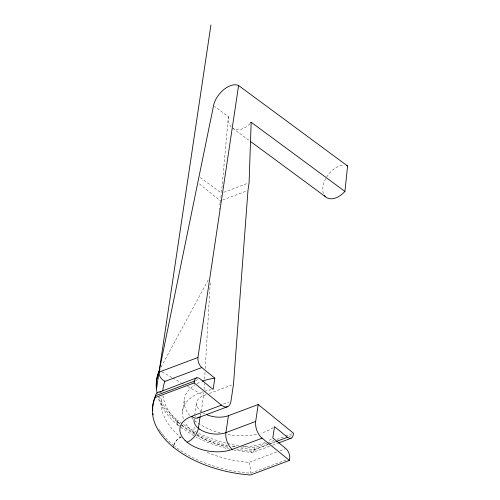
<?xml version="1.0" encoding="UTF-8"?>
<svg xmlns="http://www.w3.org/2000/svg" width="500" height="500" viewBox="0 0 500 500"><rect width="100%" height="100%" fill="white"/><g stroke="black" fill="none" stroke-linecap="round" stroke-linejoin="round"><path stroke-width="0.38" stroke-dasharray="2.5 1.88" d="M201.325 411.456L203.875 392.575M204.05 389.569L204.394 383.562M204.656 379.056L205.094 371.55M205.263 368.544L210.306 281.438M221.519 192.494L228.388 116.631L214.45 106.344M176.969 422.419A7.606 4.706 -46.2 0 0 179.425 426.019A7.6 4.294 -47.5 0 1 177.225 422.362L177.569 420.075A94.844 54.4 8.5 0 1 159.256 396.912M219.219 209.519L219.394 208.188M219.825 204.862L220 203.531M220.087 202.862L220.625 198.944M220.831 197.5L221.25 194.613M173.756 445.6L173.769 445.487A94.812 54.381 8.5 0 1 165.731 437.962M182.512 411.763L184.2 400.469M194.706 415.231L196.594 402.587M194.981 433.331L194.681 433.175A49.812 28.575 8.5 0 1 193.519 432.262L194.469 425.913M195.1 421.675L195.206 420.969A49.812 28.575 8.5 0 0 220.631 433.056M200.269 415.556L200.431 414.5M200.744 412.381L200.906 411.325L199.725 410.269A19.712 11.306 8.5 0 1 203.7 395.575L207.425 394.181M240.631 447.994A94.838 54.394 8.5 0 0 254.325 449.588L254.594 447.794L266.837 443.2M228.388 116.631L228.25 117.669A19.019 12.631 -58.6 0 0 231.256 127.075M161.1 367.013L208.869 278.725M223.762 192.306L247.356 183.456M222.65 200L246.238 191.15M195.494 380.581L198.95 379.281M209.281 393.481L231.619 385.1M223.506 404.131L229.088 402.038M267.556 442.931L274.037 440.494M276.919 439.419L284.844 436.444M285.562 436.175L292.044 433.744M254.325 449.588L268.3 444.344M268.906 444.119L275.594 441.606M288.962 436.594L292 435.45M267.919 444.631L250.619 451.125A87.281 50.062 8.5 0 1 236.562 449.188M270.225 443.769L275.413 441.819M269.744 446.256L252.087 452.606L233.713 450M272.55 445.2L277.65 443.288M276.606 452.031L248.925 462.419A87.231 50.031 8.5 0 1 205.606 451.8M280.069 450.737L285.256 448.787M286.038 459.981L250.794 473.206A94.806 54.381 8.5 0 1 174.844 446.344M182.162 425.856L182.225 425.831A87.231 50.031 8.5 0 1 181.262 425.037M230.056 449.244C218.206 446.55 206.65 442.5 195.844 436.919M197.131 434.425L211.6 440.581A94.838 54.394 8.5 0 0 227.138 445.269M194.681 433.175L188.512 429.7A94.838 54.394 8.5 0 1 181.962 425.412M196.825 435.487L204.819 439.431L213.775 443.038A87.281 50.062 8.5 0 0 228.825 447.537M193.831 435.781L179.844 426.662M162.013 371.844L172.094 377.581M172.769 377.969L180.837 382.562M181.513 382.944L183.525 384.094M187.562 386.388L203.7 395.575M194.919 434.431L192.531 433.031A87.219 50.025 8.5 0 1 182.237 425.844A7.606 4.706 -46.2 0 1 181.881 425.944M232.619 128.238L249.081 140.394M200.325 177.569L221.462 193.169M201.25 411.6L200.906 411.325M199.394 183.825L220.344 200.863M178.056 425.3C169.15 417.987 161.575 408.65 158 397.575M164.731 436.85L164.363 436.431M164.181 436.219L163.825 435.8M163.65 435.588L161.794 433.256M161.631 433.044L161.319 432.612M161.163 432.4L160.7 431.756M160.4 431.325L159.344 429.744M159.162 429.45L158.8 428.875M204.869 413.856A19.712 11.306 8.5 0 1 203.538 413.131M273.113 427.669A49.812 28.575 8.5 0 1 260.794 433.237M256.569 434.275A49.812 28.575 8.5 0 1 226.65 434.363M271.425 438.963A49.812 28.575 8.5 0 1 268.369 440.825M264.919 442.481A49.812 28.575 8.5 0 1 241.244 447.019M235.312 446.887A49.812 28.575 8.5 0 1 231.681 446.6M228.012 446.156A49.812 28.575 8.5 0 1 196.562 434.538M193.519 432.262A49.812 28.575 8.5 0 1 184.825 422.05M183.412 418.731A49.812 28.575 8.5 0 1 202.644 391.831M204.65 391.219A49.812 28.575 8.5 0 1 210.963 389.787M193.019 419.056A49.812 28.575 8.5 0 1 191.525 417.587M189.75 415.594A49.812 28.575 8.5 0 1 194.913 384.875M197.037 383.631A49.812 28.575 8.5 0 1 200.525 381.962M173.806 445.475A7.719 4.169 -53.2 0 1 173.875 445.1M323.475 193.606A19.013 11.738 -53.6 0 1 327.919 175.194A19.013 11.738 -53.6 0 1 344.162 165.206M249.938 123.681A19.019 12.631 -58.6 0 1 233.162 128.588M254.594 447.794A94.844 54.4 8.5 0 1 242.938 446.512M238.588 445.819A94.844 54.4 8.5 0 1 177.569 420.075M234.681 446.938A94.838 54.394 8.5 0 1 230.475 446.056M179.919 423.919A94.838 54.394 8.5 0 1 177.306 421.875M254.438 449.794A7.837 2.794 83 0 1 250.644 450.969M181.531 437.925A87.231 50.031 8.5 0 1 180.544 437.144A87.219 50.025 8.5 0 1 172.231 429.194L166.944 422.125L163.225 414.594A87.219 50.025 8.5 0 1 162.056 396.225M174.213 444.938A7.606 4.062 -53.6 0 1 180.538 437.125M173.837 445.119A7.606 4.175 -49.1 0 1 180.512 437.35M248.9 462.65A7.837 2.644 82.8 0 1 250.831 473.256M179.412 423.431A87.231 50.031 8.5 0 1 163.044 395.656M177.306 421.869A94.806 54.381 8.5 0 1 158.444 397.3M177.262 422.231A7.713 4.725 -46.9 0 1 177.294 421.994M182.2 425.631A7.6 4.294 -47.5 0 1 181.912 425.731M195.194 416.781A19.706 11.306 8.5 0 1 195.525 416.325M200.756 414.275A12.675 7.225 69.4 0 1 200.438 415.087"/><path stroke-width="0.75" d="M156.656 386.881A94.844 54.4 8.5 0 1 159.319 370.312L213.8 104.488A19.013 11.188 -50.9 0 1 238.594 85.531L347.587 166.006L344.913 191.431L251.181 122.244L249.081 182.806L247.969 190.5L233.481 384.4L230.95 401.344A12.675 7.225 69.4 0 1 221.462 405.144L191.681 416.319A32.375 18.569 8.5 0 0 185.05 440.344M206.325 414.544A19.712 11.306 8.5 0 0 228.431 415.688L258.212 404.519L293.481 433.2L293.212 434.994A7.606 4.338 69.4 0 1 287.525 437.275L274.488 426.675L272.8 437.969L285.837 448.569A7.606 4.338 69.4 0 1 289.688 458.612L289.419 460.406L250.525 475A94.844 54.4 8.5 0 1 173.5 447.287A94.844 54.4 8.5 0 1 155.256 397.519L155.525 395.719L194.412 381.131A7.606 4.338 69.4 0 1 200.106 378.85L213.137 389.45L214.825 378.156L201.794 367.556A7.606 4.338 69.4 0 1 197.944 357.512L238.588 85.55M156.594 388.531L210.925 25M173.5 447.287L173.588 446.725M221.462 405.144L194.144 382.925L194.412 381.131M200.113 416.613L198.375 428.263A12.675 7.456 -50.9 0 1 187.087 442.188L189.438 443.925A32.375 18.569 8.5 0 0 232.319 449.363L262.1 438.188L289.419 460.406M228.431 415.688L225.9 432.631A12.675 7.225 69.4 0 0 232.319 449.363M262.1 438.188A12.675 7.225 69.4 0 1 255.681 421.456L258.212 404.519M159.319 370.312L160.031 368.994M159.762 391.956L196.462 377.912M197.944 357.512L159.05 372.106A94.806 54.381 8.5 0 0 157.188 393.175M201.794 367.556L164.887 381.4A87.231 50.031 8.5 0 0 162.856 390.931M155.256 397.519L194.144 382.925M197.756 417.881L227.537 406.706M255.681 421.456L225.9 432.631A19.706 11.3 8.5 0 1 199.806 429.312M276.569 441.388L287.525 437.275M278.381 443.013L291.169 438.219M199.8 429.319L197.119 427.137A19.706 11.3 8.5 0 1 194.137 419.206M325.531 196.762L250.325 141.312M187.087 442.188L185.031 440.344M251.206 122.275A19.019 12.631 -58.6 0 1 250.581 122.994M344.913 191.431A19.013 11.738 -53.6 0 1 324.269 195.219M346.8 165.681A19.013 11.738 -53.6 0 1 347.587 166.006M202.394 381.219A49.812 28.575 8.5 0 1 214.825 378.156M164.9 381.262A7.837 5.694 50.8 0 1 158.963 372.069M153.225 414.794A94.838 54.394 8.5 0 1 153.031 413.619M152.731 410.775A94.838 54.394 8.5 0 1 155.525 395.719M155.425 395.675A7.837 5.694 50.8 0 1 161.219 392.081M199.031 417.081A12.675 7.225 69.4 0 1 191.681 416.319"/></g></svg>
